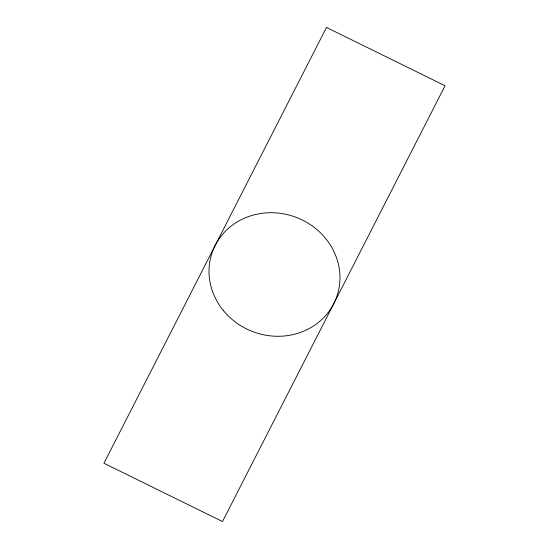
<?xml version="1.0" encoding="UTF-8"?>
<svg xmlns="http://www.w3.org/2000/svg" width="549" height="549" viewBox="0 0 549 549"><rect width="100%" height="100%" fill="white"/><g stroke="black" fill="none" stroke-linecap="round" stroke-linejoin="round"><path stroke-width="0.82" d="M326.497 27.45L103.933 463.26L222.503 521.55L445.067 85.74L326.497 27.45M223.573 310.768A66.106 61.117 21 0 0 335.617 299.685A66.106 61.117 21 0 0 264.309 213.046A66.106 61.117 21 0 0 223.573 310.768"/></g></svg>
